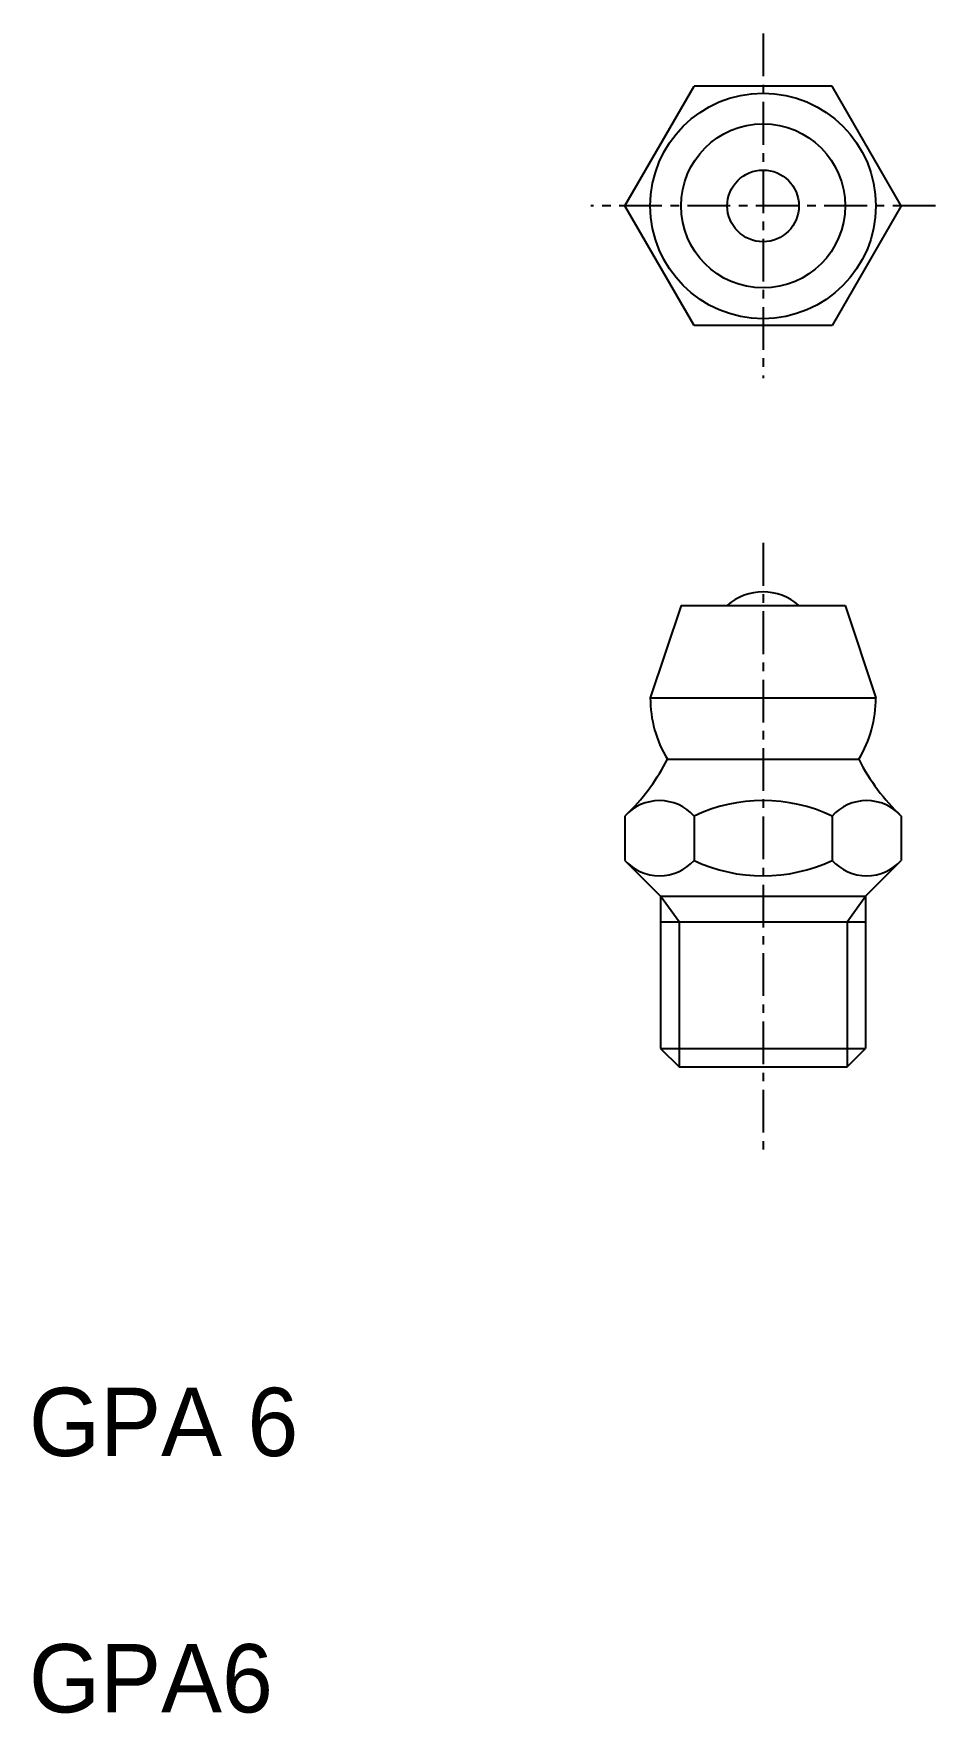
# Model space of a CAD drawing. Extents: x 5.1 to 31.5, y 5 to 54.1.
import ezdxf

# ---------------------------------------------------------------- set-up
doc = ezdxf.new("R2010")
doc.units = 0
doc.linetypes.add('CENTER', pattern=[2, 1.25, -0.25, 0.25, -0.25])
doc.layers.get('0').update_dxf_attribs({"linetype": 'CONTINUOUS'})
doc.layers.add('CENTER', color=1, linetype='CENTER')

msp = doc.modelspace()

# ---------------------------------------------------------------- linework, layer by layer
at = {"color": 7, "linetype": 'CONTINUOUS'}
for p, q in [((22.436, 49.078), (24.457, 52.578)), ((28.498, 52.578), (24.457, 52.578)), ((30.519, 49.078), (28.498, 52.578)), ((24.457, 45.578), (22.436, 49.078)), ((30.519, 49.078), (28.498, 45.578)), ((28.498, 45.578), (24.457, 45.578)), ((24.077, 37.386), (23.177, 34.686)), ((24.077, 37.386), (28.877, 37.386)), ((25.277, 37.386), (25.277, 37.386)), ((26.477, 37.386), (26.478, 37.386)), ((28.877, 37.386), (29.777, 34.686)), ((23.177, 34.686), (29.777, 34.686)), ((23.677, 32.886), (29.277, 32.886)), ((22.436, 31.227), (22.436, 29.927)), ((24.457, 31.227), (24.457, 29.927)), ((28.498, 31.227), (28.498, 29.927)), ((30.519, 31.227), (30.519, 29.927)), ((22.436, 29.927), (23.477, 28.886)), ((29.477, 28.886), (30.519, 29.927)), ((23.477, 28.886), (29.477, 28.886)), ((23.477, 28.886), (23.477, 24.427)), ((29.477, 28.886), (29.477, 24.427)), ((23.477, 28.136), (29.477, 28.136)), ((23.477, 24.427), (29.477, 24.427)), ((23.477, 24.427), (24.019, 23.886)), ((28.936, 23.886), (29.477, 24.427)), ((24.019, 23.886), (28.936, 23.886)), ((24.727, 23.886), (24.727, 23.886)), ((28.227, 23.886), (28.227, 23.886))]:
    msp.add_line(p, q, dxfattribs=at)
at = {"color": 3, "linetype": 'CONTINUOUS'}
for p, q in [((24.019, 28.136), (23.477, 28.886)), ((28.936, 28.136), (29.477, 28.886)), ((24.019, 28.136), (24.019, 23.886)), ((28.936, 28.136), (28.936, 23.886))]:
    msp.add_line(p, q, dxfattribs=at)
at = {"color": 7, "linetype": 'CONTINUOUS'}
for radius in [3.3, 2.4, 1.049]:
    msp.add_circle((26.477, 49.078), radius, dxfattribs=at)
for centre, radius, start, end in [((26.477, 36.211), 1.575, 48.2478, 131.7522), ((26.667, 34.686), 3.49, 180, 211.0482), ((26.287, 34.686), 3.49, 328.9518, 0), ((18.325, 35.598), 6, 315.0047, 333.126), ((34.629, 35.598), 6, 206.874, 226.757), ((23.446, 30.318), 1.359, 41.9851, 138.0149), ((26.477, 26.915), 4.762, 64.8911, 115.1089), ((29.509, 30.318), 1.359, 41.9851, 138.0149), ((23.446, 30.837), 1.359, 221.9851, 318.0149), ((26.477, 34.239), 4.762, 244.8911, 295.1089), ((29.509, 30.837), 1.359, 221.9851, 318.0149)]:
    msp.add_arc(centre, radius, start, end, dxfattribs=at)
at = {"layer": 'CENTER', "color": 1, "linetype": 'CENTER'}
for p, q in [((26.477, 54.119), (26.477, 44.036)), ((31.519, 49.078), (21.436, 49.078)), ((26.477, 39.216), (26.477, 21.457))]:
    msp.add_line(p, q, dxfattribs=at)

# ---------------------------------------------------------------- texts
at = {"color": 7, "linetype": 'CONTINUOUS'}
for s, p in [('GPA 6', (5, 12.5)), ('GPA6', (5, 5))]:
    msp.add_text(s, height=2, dxfattribs=at).set_placement(p)

doc.saveas('drawing.dxf')
